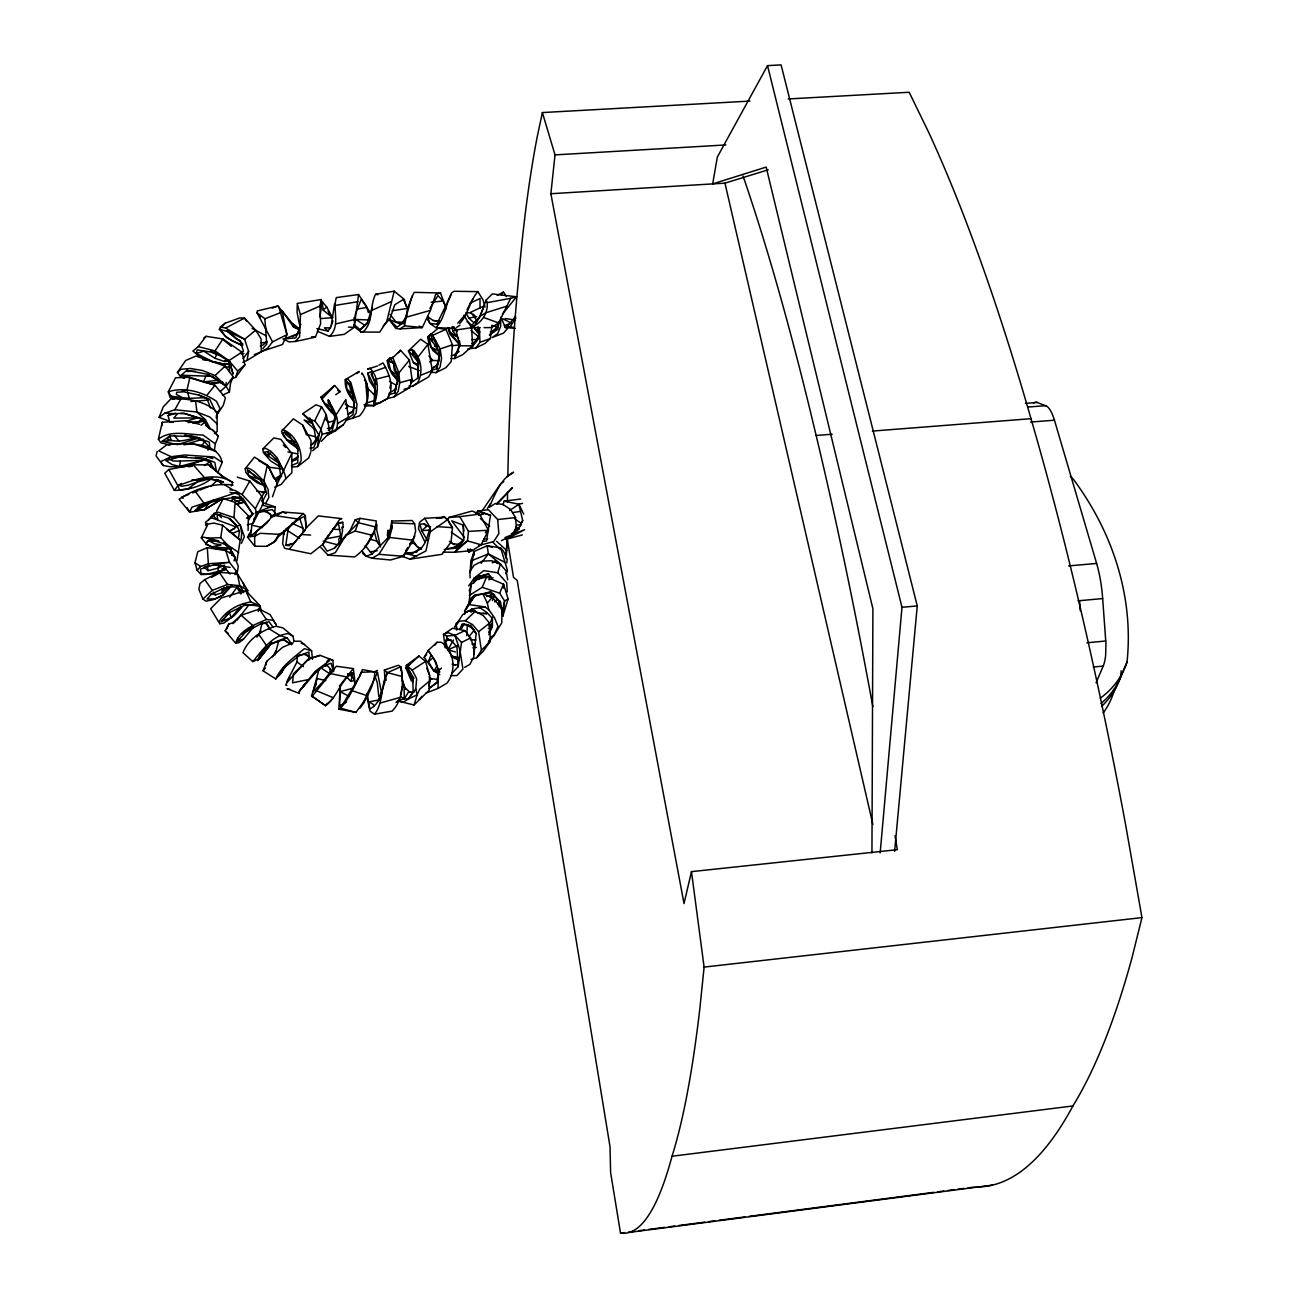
<?xml version="1.0" encoding="UTF-8"?>
<svg xmlns="http://www.w3.org/2000/svg" width="1298" height="1298" viewBox="0 0 1298 1298"><rect width="100%" height="100%" fill="white"/><g stroke="black" fill="none" stroke-linecap="round" stroke-linejoin="round"><path stroke-width="1.5" d="M214.494 433.597L217.155 431.358L217.091 412.229C204.922 400.579 186.993 398.162 170.801 398.973L163.256 406.858L159.102 417.404L169.584 421.201M377.41 670.352L374.749 671.747C374.554 687.323 364.852 700.417 355.895 712.407L338.973 709.211L340.011 688.102M488.762 634.722L492.413 626.35L492.445 618.513L486.896 612.461L479.286 607.35L485.014 606.896L488.762 609.736L494.441 617.572L498.01 626.366L493.889 635.582L488.373 642.121L490.904 637.334M222.38 395.127L229.422 392.012L226.144 386.171L226.16 382.456M310.968 451.38L311.001 440.509L302.661 425.127L293.445 418.816L281.536 431.261L283.775 436.258L289.211 442.44L296.853 447.94M451.104 358.475L454.625 358.54L459.589 344.392L449.562 331.882L449.579 328.037M871.948 852.9L872.905 608.778L766.161 167.101L712.667 183.894L717.356 157.009L767.524 65.614L781.088 64.9L917.248 605.923L894.63 851.358M391.542 528.367L391.558 525.268L387.761 537.972L372.12 554.084L365.971 556.225L362.548 553.24M366.815 696.588L370.06 711.158L374.554 714.192L392.207 711.109C403.224 699.476 403.548 682.959 401.228 668.097L400.887 670.239M480 308.032L480.049 298.475L470.347 303.067L467.004 309.93M229.551 371.455L228.87 360.617L215.062 350.882L198.237 346.615L192.899 351.06L199.454 356.447L209.546 360.633M500.752 317.199L500.639 326.415L497.653 333.716L492.169 337.561L503.543 333.099L507.534 328.572M248.08 530.476L248.356 515.744L235.1 502.326L223.288 498.61L216.604 511.152M328.216 399.881L328.167 402.769L331.899 407.361L324.532 403.191L321.953 399.038L334.641 385.538L340.19 391.607L335.744 394.738M499.162 606.945L499.276 601.234L490.498 591.742L473.413 596.334M297.242 305.371L297.096 312.347L299.303 323.9M358.67 372.477L358.962 371.569L345.268 379.665C344.473 388.167 349.081 396.523 354.857 402.445M429.427 681.093L429.184 690.163L414.013 705.009L397.512 700.855L404.295 698.762L408.464 698.924L417.21 694.803L419.53 689.416L429.427 681.093L429.638 675.366L426.701 668.227M438.01 688.427L438.529 670.823L435.95 662.191L428.162 650.428L437.053 642.299L441.125 642.234C454.673 650.639 456.571 670.969 446.966 683.137L438.01 688.427L425.89 693.148M346.582 701.845L339.573 706.177L340.287 685.928M305.825 527.394L305.419 515.728L303.31 513.586L282.623 511.996L272.986 515.306L266.561 523.321L250.628 536.496L247.529 537.177L254.749 546.198L266.658 546.344L274.138 542.207L278.843 534.338C288.61 529.973 294.743 520.174 304.624 516.393L306.555 527.15M410.768 383.024L417.664 378.189L418.281 361.915L416.918 355.782L418.702 362.028M469.065 601.899L471.336 584.295L477.615 579.168L486.604 577.01L503.559 584.197L508.118 598.913L502.797 616.29L500.525 602.191L490.498 591.742M466.793 635.744L467.329 624.744L474.451 630.001L468.854 636.718M317.329 331.233L329.562 336.393C340.855 325.895 332.272 310.222 336.36 297.583L358.54 294.532L366.117 305.744L368.421 312.591M505.571 556.469L507.356 540.52L505.214 537.567M278.843 534.338L260.2 533.3L254.651 536.269L250.628 536.496L251.812 525.219L262.472 527.572M320.914 547.578L328.07 555.138L354.646 556.939C366.214 548.957 375.008 534.971 376.323 520.969L360.033 518.34L355.133 531.044L346.014 535.149L334.332 548.243L327.145 551.147L322.731 544.836M417.664 378.189L418.573 364.04M506.139 558.675L507.356 540.52M241.428 543.327L244.381 536.642L240.292 525.187L234.013 517.642L235.1 502.326M232.456 552.023L232.196 555.69L230.914 549.93L223.564 543.099M431.163 370.384L436.728 368.746L439 360.049L438.886 349.876M439.568 356.041L432.753 350.363L428.794 342.98L427.642 336.977L438.172 328.232L445.977 329.335L452.418 344.797L451.152 361.704L445.814 367.756L435.998 372.623L430.79 372.315M286.939 685.393L285.787 685.214L287.539 680.249L296.966 661.98L297.42 656.123M358.54 294.532L354.143 327.339L344.311 334.332L329.562 336.393M414.013 705.009L417.21 694.803L415.766 688.995L416.642 678.659L412.229 670.125L406.485 665.257L418.962 656.042L425.549 661.38L429.638 675.366M161.958 425.728L162.266 422.288L185.208 420.73L199.697 424.316M364.413 406.014L373.938 405.609L375.317 379.843M374.554 714.192C383.948 702.202 380.249 685.571 387.421 672.672L400.822 666.766L402.25 676.534L387.421 672.672L384.386 669.995L398.405 665.29L400.822 666.766M880.174 852.9L901.98 607.302L767.524 65.614M241.087 539.854L241.704 533.137L240.292 525.187M283.84 530.785L282.656 543.862L284.668 548.324L310.855 553.775L323.024 544.154L339.914 519.054L341.893 518.648L318.334 515.923L307.35 526.745L289.714 548.843M507.291 591.904L506.723 582.834L497.767 572.759L483.797 570.633L474.289 578.032L473.835 583.013L477.761 576.929L488.583 573.83L491.666 578.778M321.612 302.369L321.223 299.546L297.128 303.456L300.438 314.603L299.578 336.799L295.522 341.455L289.178 341.893L282.964 338.956M451.72 673.662L458.178 666.637L461.536 642.445L470.574 637.935L473.916 647.378L473.786 656.869L469.908 664.365L464.652 667.35M506.82 562.878L507.194 559.211L503.478 551.131L500.622 547.853L487.156 545.744L474.062 551.52L470.849 560.882L470.168 572.548L474.062 551.52L474.289 555.073M895.052 835.652A1231.51 199.486 83.3 0 1 897.307 849.687L691.477 871.639L704.1 967.091L699.898 1008.14A1018.638 142.374 86.1 0 1 672.023 1156.242A1011.142 139.795 86.1 0 1 620.509 1233.1L624.516 1232.581M274.527 513.797L275.257 506.869L262.553 502.683M473.965 654.533L476.139 633.554L470.833 625.474L461.991 624.354L459.833 629.303L461.358 628.784L464.213 623.867M447.972 520.693L448.719 517.529L459.8 516.669L468.481 531.401L467.475 540.925L454.819 552.25L443.218 552.137M312.623 450.731L317.604 446.642L318.854 435.09L326.285 414.63L321.596 406.842L316.014 404.781L302.791 413.64L310.173 419.806L318.854 435.09L313.678 447.761L309.962 448.07M691.477 871.639L684.014 903.57L550.871 193.727L555.025 154.884L542.386 112.569L749.968 101.082M397.366 384.305L398.145 377.426M364.105 404.57L373.938 405.609L375.69 390.422M502.797 616.29L504.581 600.99L499.681 593.186L482.223 587.313L469.324 595.457M247.318 593.997L247.74 590.493L237.274 573.586L219.313 572.337L204.792 579.606L199.957 583.532L198.902 589.324L202.877 599.076L205.944 601.152L212.969 599.806L222.688 595.279L232.05 585.528M236.917 560.963L240.227 540.114L222.591 525.219L213.959 523.094L208.004 524.035L201.304 537.778L206.317 544.187L214.997 548.405L224.895 549.508L230.606 548.502M229.422 392.012L230.46 383.591L233.121 376.68L225.122 366.101L195.917 356.074L185.646 360.487L177.42 372.412L180.519 376.68L184.219 378.253M284.084 534.549L284.554 530.736M467.832 348.838L475.749 348.01L485.176 343.353L490.368 338.518L491.926 325.717M439.779 674.571L433.938 671.066L424.203 657.307L428.162 650.428L434.376 659.757L438.529 670.823L436.972 682.213L429.281 688.264M502.472 314.084L516.555 296.788L492.364 293.9L486.15 300.065L487.204 302.677C488.162 313.921 480.925 323.413 470.931 327.696L480.292 327.648M346.355 420.163L359.595 415.863C370.482 403.467 370.563 386.544 361.98 373.013L361.525 374.051M214.348 450.877L215.322 443.884L218.388 436.371L213.91 431.179L205.473 425.306M238.637 536.999L239.432 531.304L237.226 526.177L229.665 518.291M477.567 514.381L478.021 511.055L488.356 509.692L497.669 519.541L498.87 533.543L493.694 541.607L478.54 545.549M233.121 376.68L226.144 386.171L207.891 374.359L186.977 370.319L186.815 371.471L195.284 371.212M289.876 689.368L287.069 688.621L299.205 693.375L299.611 690.487L315.382 671.147L329.514 660.714M461.358 628.784L461.991 624.354L466.388 624.403L471.645 627.615L476.139 633.554M319.925 316.988L322.131 301.509L326.723 306.993L332.613 317.734L320.898 318.545M354.208 326.658L360.974 332.028L363.537 331.461C373.792 321.839 369.443 305.695 375.609 294.257L394.235 291.174L404.392 299.514L406.225 306.604M233.997 560.85L235.181 557.637L227.669 545.16L220.774 537.632L222.591 525.219M389.043 319.259L395.939 328.508L400.076 328.881L404.57 325.814L407.604 308.372L412.375 295.749M402.185 686.772L400.563 694.998M316.842 328.605L328.053 331.12L331.087 326.415L334.576 303.716M475.457 513.521L478.021 511.055L490.498 515.338L486.539 541.023L482.84 541.266M389.984 388.313L390.487 385.1M216.198 417.875L217.091 412.229M237.031 574.105L238.297 566.171L233.462 555.025L225.787 550.579L207.291 547.675L197.783 551.747L194.96 562.715L197.134 570.244L201.109 574.641L213.115 573.797L226.274 569.287M216.393 470.979L214.787 462.38L205.262 458.713L179.238 457.091L165.966 460.628L172.099 464.587L179.53 466.469L180.422 461.033L203.072 460.271L206.155 458.583M242.791 362.304L247.091 360.422L248.599 351.336L244.608 339.281L225.641 328.07L220.449 326.934L219.346 329.416L226.761 337.756L241.866 345.544M259.032 635.614L262.131 622.991M274.673 487.172L281.277 484.381L285.787 478.735C284.943 469.049 273.245 455.257 268.053 452.256L268.28 456.02L279.459 463.532M347.15 677.41L350.882 681.434L353.04 672.802L349.762 673.646M436.728 368.746L439.487 353.883L438.886 350.2M393.894 396.977L409.665 387.648L412.018 379.341L409.389 360.033L400.498 350.298L392.872 357.615L398.843 372.997L399.8 382.699L398.145 391.331L393.894 396.977L387.68 398.47M338.973 709.211L340.709 708.189C350.2 696.442 356.431 683.072 362.45 669.59L377.491 672.413L381.661 693.505M295.522 341.455L315.398 337.156L320.606 323.819L319.957 306.085L321.223 299.546M425.16 542.418L418.491 528.789L419.546 522.331L424.722 518.275L430.125 527.637L430.19 531.856L425.922 550.969L409.957 559.162L401.39 556.079M499.243 321.661L497.718 329.27L489.589 335.014M411.434 681.093L405.933 668.016L406.485 665.257L410.071 664.446M265.895 665.225L266.707 661.331L282.558 647.313L293.316 642.688M274.316 516.572L275.111 512.824L272.223 509.579L255.446 512.613L269.903 507.177L275.257 506.869M542.386 112.569L537.177 137.004A1323.506 221.179 82.9 0 0 518.291 281.828A1316.772 216.458 82.9 0 0 507.826 476.544M502.277 611.78L504.581 600.99L508.118 598.913M389.205 394.495L394.722 393.034L397.967 378.01L397.431 372.396M394.235 291.174L386.723 321.466L379.746 332.11L360.974 332.028M275.03 654.841L278.778 640.774M265.619 503.608L268.832 497.507L268.069 489.443L263.802 480.99L267.372 465.106L254.44 457.107L245.29 468.659L245.744 472.245L249.962 477.518L257.215 482.807L266.074 486.458M173.9 399.086L170.2 397.659L168.302 391.785C184.235 386.496 203.072 392.012 216.506 401.325L220.011 408.529L216.506 415.392L223.256 405.398L225.446 397.853L214.965 385.246L189.897 377.345L186.961 390.146L182.012 391.136M378.87 365.209L383.04 362.921C389.189 373.305 394.77 387.015 387.761 398.372L373.938 405.609C378.205 393.57 379.957 377.913 369.816 368.243L367.545 369.184L377.475 365.971M169.746 445.019L160.822 442.748L158.372 439.211L162.266 422.288M364.608 547.724L374.359 532.083L375.544 526.939M254.392 517.772L253.045 523.483L247.399 524.733M348.335 418.102L352.942 414.581L354.289 406.826L351.547 387.372L346.436 381.077L346.793 389.157L353.364 394.495L350.346 389.157L349.535 383.234M308.989 660.065L308.956 651.969L297.193 656.366M157.188 451.347L156.036 455.939L163.256 465.544L170.265 466.761L184.738 466.599L203.072 460.271L179.53 466.469M788.259 98.956L909.184 92.255L929.044 133.11A1213.711 259.129 82.7 0 1 1031.001 418.686A1217.086 260.022 82.6 0 1 1125.723 825.35L1141.964 917.605L1131.905 958.135A993.424 255.414 86.8 0 1 1072.894 1105.961A986.415 250.92 86.7 0 1 975.999 1186.859M230.93 363.683L224.992 364.381L212.239 361.379L196.241 353.413L197.134 349.892L210.406 352.001L219.524 355.425M235.052 574.592L236.025 570.796L229.438 562.31L225.787 550.579M319.097 668.892L313.045 691.964L322.813 681.904L331.25 670.823M498.513 321.936L497.296 326.593L489.411 334.835M361.964 550.725L365.971 556.225L371.958 558.237L390.503 559.99L403.467 556.29L413.218 540.228L415.668 531.028L414.63 523.808L412.147 520.482L391.736 521.066L390.39 530.898L391.493 527.702M336.425 414.419L345.82 399.508L348.399 417.226L343.353 424.689L327.242 435.09L335.63 430.709C341.26 419.546 333.213 409.503 328.329 399.979L330.276 402.786M428.746 685.847L430.741 678.578L437.507 679.454M371.958 558.237L378.935 554.327L389.481 537.437L391.899 528.708L391.736 521.066L392.499 522.932L414.63 523.808M371.747 372.753L371.228 374.57L375.511 383.283M389.238 393.132L387.761 398.372L379.568 403.207L375.771 403.759M300.844 324.257L295.863 337.869L284.262 338.94L299.919 332.953M334.852 415.49L335.501 418.913L331.753 431.634L326.966 433.272M403.84 323.737L399.816 323.754L388.751 319.373L397.058 327.128C409.503 319.811 407.458 303.424 414.289 292.342L440.493 292.975L445.474 306.133M297.81 455.825L296.739 459.46L291.839 461.471M384.889 681.985C381.45 691.558 380.054 704.279 369.735 708.903L367.172 693.31M497.767 572.759L500.33 564.143L491.569 560.704L482.045 561.207L474.143 565.23L469.811 571.396L470.136 577.724M394.722 393.034L396.312 387.794M471.336 584.295L469.324 590.801L470.703 593.754M207.112 523.175L206.268 525.901L205.425 522.283L215.371 514.235M229.989 552.818L231.563 547.853M347.832 675.836L353.04 672.802C340.222 679.957 337.626 697.221 325.587 705.69L311.504 695.842L317.166 678.903M400.076 328.881L422.304 327.567L430.449 310.368L435.593 294.597L440.493 292.975M232.277 378.643L235.636 377.345L237.696 371.033L244.916 364.819L241.947 352.147L222.948 338.956L206.058 336.312L203.672 338.161M502.959 504.825L504.176 501.125L520.676 499.032M258.205 611.52L260.087 605.809L245.825 590.704L221.341 597.907L210.665 608.697L219.751 623.721L223.791 623.154L234.37 615.479L241.736 607.432M235.733 643.321C239.319 629.757 254.96 624.744 266.382 619.503L273.115 620.233L276.409 625.019L270.049 614.571L259.324 609.07L241.103 615.252L232.553 622.862L228.789 624.078L225.171 630.796L235.733 643.321L239.367 642.461L243.521 639.151L253.629 626.934M331.087 326.415L332.953 320.849M384.127 682.586L387.421 672.672M272.483 496.81L277.301 482.953L267.372 465.106M372.283 307.464L367.383 322.537L360.26 329.773L354.127 324.743M474.484 326.009L480.049 316.225L486.15 300.065M381.58 691.753L378.448 700.66L381.271 695.339M310.676 452.564L308.778 457.918L297.713 466.55L292.099 467.02M328.313 430.417L331.331 427.788L335.144 417.258M247.529 537.177L251.585 530.119M417.988 366.101L413.413 362.564L408.464 350.866L412.245 349.633L413.316 355.863L418.865 363.132M430.514 526.566C427.042 535.928 426.101 547.724 415.279 551.828M317.604 446.642L322.228 434.23L321.044 429.249L314.781 420.779L310.173 419.806M266.707 661.331L263.088 670.871L275.809 678.951C281.439 665.955 293.835 657.599 304.332 648.708L311.617 650.817L312.461 659.335M270.325 643.159L268.929 646.858L257.718 660.633C261.45 647.231 274.77 641.098 287.15 637.918L291.953 644.262M229.73 361.136L224.538 361.477L215.03 358.313L217.107 352.926M186.977 370.319L181.168 375.203L203.559 381.969L205.603 376.728L209.108 374.814M360.017 708.124L363.408 703.386L366.166 696.409M231.369 485.939L232.715 482.515L222.185 475.879L208.702 464.846L193.224 464.83L168.854 469.503L164.732 473.267L174.37 490.384C187.675 490.368 202.147 486.344 212.548 477.81M439.876 671.926L433.938 671.066L428.389 661.688L431.212 654.581M492.429 600.503L494.619 595.052M427.107 318.675L429.833 323.397L436.842 324.159L451.104 294.792M304.852 683.738L301.817 688.589C310.222 679.081 318.399 666.75 331.087 663.229L333.034 669.784M479.303 317.896L483.424 307.804M377.491 672.413L366.847 694.657M224.359 587.556L222.234 592.748L215.663 594.825L210.941 593.884M418.281 361.915L412.245 349.633C421.461 357.567 423.456 372.185 417.648 382.683L412.31 386.398L408.87 386.123M359.595 676.745L361.59 671.91M226.793 628.849L228.789 624.078M284.522 666.134L282.25 671.553L275.809 678.951M489.103 507.177C495.284 494.489 500.038 479.481 513.197 472.277M471.125 610.952L471.985 608.957L485.014 606.896L468.789 604.544L464.668 611.228L464.7 614.408M482.223 587.313L486.604 577.01M284.067 666.555L281.163 673.354L278.015 676.469L285.917 666.247L300.682 654.403M1096.047 682.845L1103.203 666.085A33.115 10.368 84.1 0 0 1105.653 655.312L1105.928 643.5L1102.667 598.573A59.059 18.383 84.4 0 0 1096.615 563.413L1054.447 420.195A36.23 11.017 85.4 0 0 1046.529 406.112L1036.664 402.218A42.704 12.866 85.4 0 0 1033.533 402.997M217.772 472.699L222.185 462.429C217.61 440.282 183.31 443.478 166.907 444.727L158.729 450.893L171.206 456.701L184.77 454.998L214.073 456.993L222.185 462.429M467.897 548.957L468.773 552.364L470.168 549.086M499.681 593.186L503.559 584.197L503.592 588.14M490.449 622.326L492.721 617.085M1103.122 713.089A102.023 84.175 21.3 0 0 1113.311 693.375L1120.596 676.761A327.356 273.651 14.8 0 0 1121.164 670.823M1070.347 476.252A101.228 81.385 18.9 0 1 1073.024 478.784A329.935 274.787 14.8 0 1 1127.021 662.094L1123.062 671.147A103.24 84.711 21.1 0 1 1101.029 703.516M454.511 626.999L462.688 614.717L467.669 611.228L475.182 611.39L483.148 615.528L489.557 623.121L490.368 641.147L483.408 651.012L476.82 657.648L471.028 659.481M471.028 612.169L472.488 608.876L477.291 612.834L486.847 613.581M505.912 573.765L507.453 570.325L500.622 547.853M485.046 307.123L482.921 299.741L477.842 291.628C469.568 300.876 468.318 314.814 459.719 323.429M489.038 507.096L490.595 503.656L487.383 508.443M355.052 682.359L353.332 668.584L339.378 686.09M257.264 530.606L254.651 536.269L254.749 546.198M439 360.049L436.485 365.419L432.202 368.275L437.069 365.858M464.538 537.632L451.753 520.822L463.159 525.138L463.613 539.579L454.819 552.25L472.358 550.547L481.12 544.787L488.47 530.233L479.546 514.138L472.05 511.055L448.719 517.529M278.697 465.917L270.649 460.952L263.316 452.58L262.845 448.93L273.829 437.913L280.887 439.373L291.79 453.473L276.669 484.949M484.024 327.615L491.52 327.583L498.61 322.926L510.682 298.297L516.555 296.788M478.021 326.69L479.254 337.545L471.661 347.604L478.832 335.501L479.368 328.751L480 342.299L475.749 348.01M314.084 688.735L316.371 683.997M314.781 420.779L321.596 406.842M293.965 641.277L293.024 636.198L282.85 627.826L276.036 626.236C262.082 630.065 248.47 638.794 242.937 652.683L252.802 661.591L259.665 658.475L264.711 648.173M396.474 386.106L394.689 389.676L390.373 392.434M261.693 496.177L263.364 503.51L253.045 523.483L256.469 513.002L255.414 508.686L261.693 496.177L249.816 481.055L237.291 477.129M504.176 501.125L518.908 504.257L522.688 520.563L517.659 530.606L511.477 533.77M404.424 320.72L407.004 315.706M522.688 520.563L518.356 528.935L514.868 530.606M429.898 308.389L437.929 295.603L443.056 300.99L445.928 307.642M262.585 501.223L266.69 493.418L264.484 485.776L259.714 479.043L247.561 470.038L248.794 475.717L261.612 484.268L264.938 483.375M471.709 549.833L468.773 552.364L470.33 549.427M515.89 317.994L510.065 326.918L505.23 327.55L501.369 317.994M363.408 703.386L367.577 695.809L353.17 691.071M505.668 573.554L507.453 570.325M159.102 417.404L164.749 413.218L174.841 409.746L181.006 398.729M248.697 520.076L252.38 513.521L242.71 498.043M272.596 656.837L275.857 651.077M255.414 508.686L242.126 494.522L249.816 481.055M323.024 544.154L327.534 536.252L338.421 523.013L342.737 522.299L343.337 527.686M297.713 466.55L301.071 460.709C301.834 448.216 294.565 433.597 282.299 429.476M458.308 657.567L451.818 656.09L447.875 649.73L453.505 639.979M470.574 637.935L464.944 630.601L452.645 628.216L443.494 634.446L446.593 636.052L447.031 638.324L445.555 640.871L447.875 649.73L455.387 651.985M413.316 355.863L408.464 350.866L420.698 339.216L427.918 344.359L432.299 370.611L428.6 376.891L412.31 386.398M256.988 637.156L260.784 630.828M232.959 485.063C214.024 482.58 194.668 488.778 179.092 499.276L189.735 512.223L204.76 509.595L208.004 504.241L213.992 499.844M298.816 331.525L296.918 334.641L292.31 336.588M437.037 665.971L433.938 671.066L439 668.908M405.528 551.017L407.588 547.707M409.649 544.397L414.825 536.106M470.347 303.067L472.943 298.913M342.737 522.299L336.993 523.532L338.778 525.09L340.741 535.993L338.632 539.351L339.654 543.911M401.017 696.929L404.295 698.762L408.675 691.785L414.078 692.094M476.82 657.648L481.412 650.314L490.368 641.147M229 548.129L211.85 546.847L205.765 544.203L207.891 540.812L218.697 541.266M261.515 497.15L265.311 491.163L263.9 484.722L259.714 479.043M483.018 509.562L500.866 483.424L503.884 481.769M311.958 696.637L336.328 666.247L353.332 668.584M397.512 700.855L403.256 702.121L408.464 698.924L413.17 691.558L412.667 676.469L406.485 665.257L408.14 671.439L413.007 680.363M231.547 500.866L233.689 497.556L234.435 500.038M488.583 632.24L492.413 626.35M439.551 355.522L431.293 347.166L428.794 337.204L430.79 334.138L432.672 335.29L440.152 348.935L441.515 358.426L440.152 366.945L435.998 372.623M342.542 704.814L358.621 677.913M352.537 418.378L356.252 412.715L356.982 404.246L350.784 382.407L347.475 378.805L345.268 379.665M271.882 642.526L259.665 658.475M318.854 435.09L312.964 443.948L310.693 445.23M243.521 639.151L237.664 641.098L248.664 628.557M215.062 350.882L222.948 338.956M360.033 518.34L355.23 519.752L349.081 532.456L334.332 548.243M289.779 676.875L286.68 682.894L307.626 659.579L320.135 655.376L332.791 660.179L333.829 671.228M327.323 703.11L325.587 705.69L311.504 695.842M468.789 604.544L475.328 594.873L490.871 592.894M326.772 661.996L328.913 658.962L332.791 660.179M201.482 446.204L204.841 441.45M468.675 585.885L474.289 578.032L477.761 576.929M252.802 661.591C262.602 650.201 271.655 635.566 287.994 633.586L293.024 636.198M229.778 597.161L236.885 587.475L240.811 593.786M408.464 698.924L415.766 688.995M205.765 544.203L208.507 540.487L214.43 543.748L221.131 544.852L211.85 546.847M235.636 377.345L244.916 364.819M243.164 358.54L248.599 351.336M174.37 490.384L177.891 485.712C195.089 479.497 215.76 471.19 232.715 482.515M434.895 645.171L437.053 642.299M198.237 346.615L206.058 336.312M272.548 341.845L267.566 348.318L261.628 351.417L282.493 344.505L286.972 334.673L278.81 306.993L277.886 306.02L257.28 310.936L257.101 312.818L272.548 341.845L286.972 334.673L281.991 310.53L293.543 327.096L298.459 329.368M497.832 604.235L500.201 601.152M304.04 685.409L298.864 692.142L299.205 693.375M481.152 563.267L488.373 553.922L487.156 545.744L492.137 547.302M247.74 590.493L239.822 585.69L227.507 584.473L212.272 590.363L202.877 599.076M236.788 620.476L248.551 605.339M418.281 356.707L427.918 344.359M220.352 565.133L217.934 568.216L208.037 570.666L203.948 567.145L209.4 565.311M481.412 650.314L478.605 631.769L472.472 624.516L465.365 620.769L459.362 621.109L456.247 625.084L456.831 629.806M270.714 452.921L268.28 456.02L264.013 452.142L268.589 451.623M486.117 533.202L488.47 530.233L468.481 531.401M241.379 353.754L243.424 351.19L240.357 340.92M177.112 414.046L173.835 418.102L197.442 417.924L186.263 421.217M206.966 395.144L214.965 385.246M515.582 316.436L507.794 326.041L504.533 325.603L511.315 323.153L503.024 318.854M398.843 372.997L409.389 360.033M419.319 699.46L421.85 696.377M263.088 670.871L265.457 667.983M451.282 355.798L454.576 354.857L458.048 350.638M221.585 621.58L229.292 612.299L231.158 617.572L221.585 621.58L229.048 612.786L245.825 604.738L260.087 605.809L261.044 609.995M207.891 450.065L209.87 447.761L209.303 442.099L194.002 436.599L184.77 435.365M305.192 530.33L293.591 543.327L285.771 545.371L288.399 527.345M231.158 617.572L240.925 606.182M488.762 609.736L487.35 603.051L492.315 597.258L501.953 608.438L501.774 622.845L493.889 635.582L490.384 636.945M398.389 352.715L400.498 350.298M262.748 348.659L266.755 344.1L264.857 318.773L257.101 312.818L260.492 317.004M231.352 585.512L222.688 595.279L215.403 598.832L207.063 599.043L211.396 594.159L223.305 588.319L231.19 586.29M444.257 549.476L456.831 547.967L463.873 540.033M501.109 294.695L503.478 292.018L506.35 296.561M424.203 657.307L426.604 654.63M222.007 498.984L204.76 509.595L194.862 510.844L200.492 505.506M457.756 323.17L465.495 314.57M443.624 311.439L445.977 308.843M360.26 329.773L367.545 323.121M439.844 321.369L433.029 320.492L427.61 316.582L429.833 323.397L435.901 327.615C445.1 318.318 445.587 304.089 451.623 292.91L454.024 291.271L477.842 291.628M383.121 326.058L389.887 318.773L394.754 304.754L403.272 299.53L407.702 308.34L392.11 310.774M497.523 503.721L512.402 487.691L496.42 503.851M436.842 324.159L439.405 321.417M219.346 329.416L225.187 323.218L239.724 317.961L244.559 318.091L255.722 330.211L261.093 338.859L261.223 351.79L247.091 360.422M197.134 570.244L200.671 566.496L208.361 563.738L229.438 562.31L213.635 564.906L200.59 569.059L200.898 573.294L206.22 574.462L226.193 569.319M468.773 552.364L471.174 549.849M321.271 441.336L330 432.283L326.285 414.63M194.002 436.599L170.054 435.852L167.069 438.935C176.642 443.462 187.788 439.697 197.442 437.134M370.384 536.106L374.359 532.083M328.783 702.494L333.44 697.772L315.885 690.487M375.933 527.069L358.459 522.721L346.014 535.149L335.29 552.688L328.07 555.138M260.363 654.598L271.298 643.776L283.824 639.59L291.596 644.798M285.787 478.735L291.888 472.699L291.79 453.473M249.021 629.206L252.802 625.474L241.103 615.252M168.854 469.503L177.891 485.712L181.493 483.408M228.27 586.826L222.234 592.748L221.812 589.016M188.048 422.531L199.129 421.477L201.953 418.735M398.34 381.417L392.321 374.441L388.427 366.847L387.226 360.73L390.065 357.956L392.872 357.615M266.885 341.309L263.04 345.025L260.249 345.852M284.797 530.525L303.31 513.586M465.365 620.769L475.182 611.39M208.8 519.8L212.434 515.046L215.452 513.343M405.933 668.016L418.962 656.042M177.42 372.412L181.055 369.281L190.368 368.47L202.812 370.595L215.079 375.528L225.122 366.101M356.836 373.564L358.962 371.569M375.949 525.236L376.858 524.376L376.663 529.422L380.087 545.225L376.907 541.152L374.359 531.661M220.579 391.331L226.144 386.171L215.079 375.528M268.621 520.579L250.628 536.496M494.619 601.964L497.54 599.303M438.529 670.823L441.498 668.113M210.844 486.198L217.934 479.757M458.632 338.729L453.132 331.59L455.744 329.238M427.642 336.977L430.79 334.138L432.461 341.601L438.724 351.044L431.293 347.166M463.889 315.333L471.628 327.696L472.537 345.82L462.769 354.597L454.625 358.54L459.816 345.771L459.411 340.79M217.61 519.622L217.042 514.268L219.557 515.452L220.806 514.349M373.938 405.609L376.874 403.013M488.226 628.703L492.283 625.101M451.818 656.09L451.12 656.707L459.005 660.147M232.894 623.624L235.344 621.499M332.613 317.734L323.153 310.076L326.723 306.993M281.617 476.025L275.857 480.958L280.611 475.246L278.713 462.429L276.928 459.508M335.89 415.749L331.461 412.504L325.587 405.544L320.882 397.188L334.641 385.538M428.389 661.688L432.98 657.826M312.153 444.013L316.566 440.363M283.013 668.665L285.917 666.247M430.19 531.856L447.761 519.589L452.483 527.686L451.006 542.093L442.05 554.295L409.957 559.162M289.551 527.459L278.437 536.593L275.647 540.844L266.658 546.344M345.657 408.529L348.464 406.225L355.912 408.156M255.722 330.211L244.608 339.281L229.065 331.964L220.92 329.724L224.749 335.582L232.31 341.001L242.694 345.3M463.532 539.936L452.905 548.535L457.156 546.215M226.485 614.003L228.87 612.088M201.06 425.257L205.311 421.882M478.605 631.769L489.557 623.121M220.449 326.934L225.187 323.218M335.63 430.709L343.353 424.689M238.54 525.43L229.162 531.726M158.372 439.211C170.882 429.46 188.502 434.781 203.072 435.041L215.322 443.884M177.891 485.712L179.611 489.93L188.032 488.811L197.02 482.158L207.404 479.4M395.971 702.494L399.184 700.109M454.576 354.857L459.184 351.482M429.2 688.411L437.978 682.018M459.362 621.109L456.052 623.511L456.636 629.806M237.274 573.586L239.822 585.69L237.858 587.102L226.712 586.566M448.491 638.811L445.555 640.871L451.071 639.671M194.862 510.844L208.004 504.241M488.762 626.009L491.877 623.851M199.892 437.686L177.469 444.63L162.169 441.288L170.054 435.852M503.478 292.018L497.231 295.425M259.86 653.624L264.711 650.282M204.419 465.479L210.487 461.374L211.103 467.02M509.595 510.552L518.908 504.257L522.623 503.316M456.685 327.356L459.979 325.133M485.338 532.326L488.47 530.233M471.92 343.743L476.252 340.855M456.831 547.967L467.475 540.925L481.12 544.787M412.229 670.125L425.549 661.38M506.966 476.691L513.57 472.375M492.769 562.797L495.495 561.012L497.702 563.608M339.573 706.177L346.031 701.958M217.447 354.111L229.665 361.834L233.121 374.067L228.87 360.617L241.947 352.147M274.641 479.011L280.936 474.954M489.93 506.983L495.236 503.559L502.894 504.37L510.471 509.4L515.549 517.577L516.328 527.004L512.077 535.474L501.385 540.649M247.723 517.496L253.905 513.586M421.639 547.691L412.083 553.646L404.862 553.321L416.674 556.258M466.55 612.332L471.985 608.957M387.226 360.73L393.278 356.999M204.76 509.595L221.228 499.47M291.758 460.547L298.151 456.636M277.95 514.852L282.623 511.996L286.144 513.44M227.75 359.546L224.538 361.477L228.14 360.13M320.509 667.935L326.496 664.365M173.283 422.385L169.6 421.688L168.107 415.636L171.482 413.624L184.267 413.445L205.409 419.692L210.098 428.567M337.594 423.489L348.399 417.226M226.55 614.23L229.048 612.786M199.129 421.477L202.456 419.579M211.736 577.286L219.313 573.083M473.462 342.932L476.561 341.293M225.641 328.07L244.559 318.091L246.474 321.223M489.849 579.379L493.078 577.756M353.932 320.849L356.82 319.47L369.589 320.038M497.102 329.205L490.401 331.769M446.593 636.052L454.868 635.403L464.944 630.601M224.505 565.117L217.934 568.216L218.551 571.931M484.105 305.971L470.703 312.234L477.404 321.255M171.206 456.701L160.595 461.65L163.256 465.544M492.234 562.521L495.495 561.012M273.148 627.388L269.059 621.742L260.849 623.835L241.266 634.333M488.778 596.236L492.056 594.744M221.844 569.027L225.495 567.372M445.977 329.335L432.672 335.29L439.487 353.883M371.747 310.384L391.039 301.769M246.377 518.097L251.812 515.679M257.264 513.245L260.882 511.639L267.031 511.444L272.791 517.026M351.628 412.65L348.432 414.062L352.537 411.125L354.289 406.826L353.251 392.872M300.438 314.603L319.957 306.085M375.398 389.773L369.508 380.914L367.74 373.175L371.082 371.747L375.787 384.451M429.541 361.866L432.851 360.455L438.838 360.698M232.099 533.543L239.14 530.574M479.043 515.322L484.186 513.148M447.875 649.73L458.113 645.512M254.327 354.614L261.223 351.79M199.843 490.092L208.637 486.539M291.32 465.528L297.777 462.899L297.745 448.443L289 434.862L284.716 431.893L282.347 433.467L287.15 439.925L297.274 446.609M472.326 560.395L488.373 553.922L504.484 562.083M420.698 375.268L432.299 370.611M505.328 537.421L524.587 529.698L506.382 539.27L522.331 534.922M264.857 318.773L281.26 312.396M486.782 596.545L493.629 593.9M188.891 494.343L181.542 497.183L183.115 498.302M192.575 492.932L198.091 490.806M231.06 529.99L234.175 528.821L235.279 526.647L210.763 517.464M272.304 308.113L277.886 306.02L296.496 328.459M480 342.299L490.368 338.518M373.126 371.78L385.668 367.302M479.157 515.387L484.608 513.456M236.95 492.461L191.942 507.161L189.735 512.223L186.961 507.583M197.02 482.158L188.388 485.144L181.98 486.263L179.367 485.484M440.152 348.935L452.418 344.797M350.882 681.434L354.257 680.33L352.407 676.42L348.107 674.051M399.816 323.754L403.483 322.585M506.561 306.247L485.906 312.769L480.049 316.225L471.953 325.23L467.118 321.726M168.107 415.636L175.49 413.283M236.398 504.143L245.03 501.401M550.871 193.727L724.965 183.148L768.238 169.795M365.825 403.224L375.008 400.384M188.032 488.811L191.017 487.902M404.019 389.319L409.665 387.648M184.754 444.549L203.153 439.113M474.289 578.032L488.583 573.83M196.241 353.413L203.867 351.19L215.03 358.313M262.228 492.737L265.344 491.828M320.135 655.376L309.573 658.394L293.38 673.792L292.569 682.829L307.74 679.714M405.836 317.329L430.449 310.368M380.606 702.916L400.709 697.253M323.348 666.312L327.534 665.777L332.969 671.942M325.733 419.579L328.589 422.337L333.894 420.844M241.363 497.069C226.306 497.815 210.99 500.882 197.539 507.875L204.224 503.592L194.911 490.822M399.8 382.699L412.018 379.341M225.317 367.512L230.979 366.004M353.186 688.167L340.044 691.639L348.821 696.166M376.193 379.13L389.124 375.836M236.869 504.241L244.722 502.245M322.228 434.23L330 432.283M201.304 537.778L203.737 537.177L218.599 540.877M488.762 579.719L492.331 578.876M335.76 323.9L354.76 319.47M436.452 518.389L444.614 517.172L447.761 519.589M231.969 497.588L236.577 501.255L240.162 500.444M245.825 604.738L243.067 604.414L260.087 605.809L250.774 601.996C238.524 603.797 226.728 610.433 219.67 620.72L219.751 623.721M471.288 549.606L467.799 550.336L472.358 550.547M471.563 313.078L465.966 312.542L468.789 318.172L476.658 316.55M438.821 518.356L444.614 517.172L447.55 520.336M298.362 655.522L304.3 654.289L309.735 656.95L306.815 654.792M193.159 423.391L204.857 421.023M293.234 543.862L285.771 545.371L289.568 545.647M325.23 538.995L340.741 535.993L341.861 539.368M356.885 309.216L366.831 307.334L370.952 313.808M487.204 302.677L510.682 298.297M446.739 548.746L456.653 546.88M380.428 699.671L368.989 701.829L373.483 704.571L373.84 706.615M230.33 363.391L224.992 364.381L211.217 361.331M245.29 468.659L248.421 468.075L253.97 471.288L263.802 480.99M192.007 480.211L208.556 478.816L223.37 482.11L216.555 479.449L222.331 484.592M171.92 458.048L175.133 457.448M262.845 448.93L265.814 448.394L271.168 451.509L277.22 457.886L283.597 470.736L278.713 462.429M335.192 305.403L357.923 301.704M327.404 428.421L331.331 427.788M191.844 480.357L210.568 478.573L223.37 482.11M365.241 545.452L370.19 551.828L377.231 550.725M188.486 466.777L192.396 466.193M471.628 327.696L455.987 329.984L452.142 326.512M512.596 512.58L520.255 511.461M472.91 647.832L476.301 647.378M628.54 1232.062L634.56 1231.267M638.584 1230.747L644.603 1229.969M648.627 1229.449L664.69 1227.356M668.713 1226.837L674.733 1226.042M678.74 1225.523L704.863 1222.132M708.87 1221.596L714.906 1220.818M718.914 1220.298L745.02 1216.907M749.043 1216.372L933.83 1192.343M937.837 1191.824L943.873 1191.029M947.881 1190.509L953.9 1189.731M957.924 1189.211L963.943 1188.416M967.967 1187.897L973.987 1187.118M629.627 1232.337L992.37 1185.139M459.8 516.669L479.546 514.138M672.023 1156.242L1072.894 1105.961M451.866 345.82L459.898 344.83M203.559 381.969L219.07 380.103M260.849 623.835L265.766 623.235L269.968 629.287M209.4 383.737L222.883 382.18M430.125 527.637L424.138 523.759L419.984 524.23L421.704 530.687L427.448 540.503M704.1 967.091L1141.964 917.605M497.669 519.541L515.549 517.577M431.082 302.304L443.056 300.99M176.739 457.156L186.685 456.734M404.862 553.321L416.918 552.023M472.018 339.8L477.518 339.232M261.093 342.85L266.885 342.25M221.958 382.066L210.39 383.218L204.776 382.504M1093.257 667.026L1103.203 666.085M1086.897 642.786L1105.766 641.001M901.98 607.302L917.248 605.923M1102.667 598.573L1078.119 600.812L1079.547 601.039L1080.26 610.709M1068.692 565.912L1096.599 563.446M475.149 322.18L473.478 322.326L468.789 318.172M183.797 444.63L193.418 443.819L215.987 451.396M190.903 401.488L208.021 400.125M743.056 176.025A1228.054 198.789 83.4 0 1 816.134 435.479L832.196 434.23M872.37 431.082L1031.001 418.686M1030.596 422.061L1054.447 420.195M162.169 441.288L171.028 440.606L169.973 435.398M1025.404 403.386L1037.475 402.461M1027.984 407.037L1045.734 405.657M429.411 530.087L421.704 530.687L426.474 526.517L424.138 523.759M320.882 397.188L322.715 397.058M555.025 154.884L725.874 144.938M189.897 377.345L175.555 377.75L168.302 391.785L170.995 396.214L179.935 399.313M424.722 518.275L444.614 517.172M213.002 376.355L181.168 375.203M170.995 396.214L189.248 398.405L204.646 397.626M483.781 539.108L487.756 538.913M361.947 672.267L374.749 671.747M212.288 500.557L218.178 500.347M220.774 537.632L207.226 538.151L227.669 545.16L238.735 552.477M477.388 577.026L490.871 576.588L478.735 575.809M294.338 641.293L300.471 641.163L311.617 650.817M434.684 346.16L438.481 346.128M180.422 461.033L173.251 461.05L168.708 458.648M410.087 543.359L413.884 543.343L419.303 548.502M472.537 345.82L459.816 345.771L455.987 329.984L453.894 326.788M450.99 675.56L456.831 675.625L462.948 669.087L459.881 649.892L454.868 635.403L448.183 632.629L443.494 634.446L445.165 647.783M330.487 327.923L324.435 327.826L328.053 331.12M180.747 413.381L184.267 413.445L202.472 419.4L209.595 428.924M482.97 613.516L486.977 613.646M348.383 327.112L354.143 327.339L355.263 314.603L361.185 299.432L366.831 307.334M435.901 327.615L455.046 328.459M332.466 529.178L339.865 529.584M410.46 380.979L413.397 381.158M164.749 413.218L171.482 413.624M453.375 664.625L456.734 664.836M470.363 639.654L475.993 640.011M403.921 322.423L395.906 321.888L390.081 314.376M239.935 353.364L243.927 353.64M301.201 534.452L310.611 535.101M436.582 526.566L452.483 527.686L448.654 521.958M378.935 554.327L403.467 556.29L403.467 554.327M505.23 327.55L515.322 328.41M311.617 336.799L315.398 337.156M404.57 325.814L422.304 327.567L419.222 326.106M174.841 409.746L196.955 412.018L209.741 416.999L217.091 423.878M389.481 537.437L413.218 540.228M433.029 320.492L438.61 321.174M517.188 524.863L520.887 525.317M489.395 596.885L492.315 597.258L482.872 593.965L487.35 603.051M256.744 491.147L263.981 492.104M471.953 644.035L475.36 644.489M267.794 467.02L281.163 468.838M510.065 326.918L513.943 327.469M197.685 457.626L205.262 458.713M229.843 489.735L235.068 490.482L242.126 494.522M505.214 318.562L514.819 319.973M272.986 515.306L296.853 518.859M213.635 564.906L230.168 567.372M234.305 497.361L239.53 498.156L243.31 501.58L240.73 498.529M451.818 543.424L459.119 544.543M241.882 499.341L233.364 496.842M184.624 435.382L193.094 436.761L204.354 441.352L209.87 447.761M479.189 330.114L475.246 329.432L473.267 325.895M232.212 496.761L239.53 498.156M195.479 457.464L202.439 458.794L210.081 462.283L214.835 470.054M230.022 492.331L238.491 494.051L252.38 513.521M287.88 451.899L297.502 453.878M329.903 673.484L345.901 676.793M202.569 359.595L206.074 360.341M215.695 412.001L209.724 399.249L198.886 395.111L183.91 391.834L176.625 392.256L176.431 394.495L180.925 396.863M197.572 507.356L199.292 507.761M316.582 678.416L325.798 680.623M355.133 531.044L372.25 535.263M375.609 294.257L377.669 294.776M491.828 325.311L498.237 326.966M323.153 541.071L338.129 544.949M229.714 331.542L226.566 330.73L236.382 339.054L240.13 340.482M410.785 677.264L414.111 678.156M306.523 434.376L315.787 436.907M248.794 475.717L261.661 480.114M262.18 505.068L269.903 507.177M340.709 708.189L355.895 712.407M206.95 456.928L212.937 458.6M287.15 439.925L295.62 442.326M369.557 539.043L376.907 541.152L380.639 546.977M248.518 534.452L251.195 535.279M217.042 514.268L228.48 518.097L237.226 526.177M287.15 637.918L279.995 635.517L268.54 628.443M236.577 501.255L240.162 502.472M478.021 511.055L490.498 515.338M452.142 664.138L455.322 665.257M483.846 317.588L498.61 322.926M413.413 362.564L418.118 364.267M234.013 517.642L218.08 512.191L214.073 513.294L214.186 516.718L216.409 518.957M186.604 435.544L193.824 438.383M408.724 366.425L419.384 370.628M301.201 643.175L304.511 644.522M210.406 350.898L215.922 353.153M475.912 578.324L478.865 579.541M494.765 326.041L497.994 327.485M292.001 523.289L302.953 528.237L303.375 532.05M337.675 390.455L340.19 391.607M353.673 318.01L365.306 325.571M198.886 395.111L207.047 398.892L210.536 407.978M347.491 673.97L352.407 676.42M263.348 510.503L270.519 514.17L270.957 517.026M252.039 328.394L266.041 335.744M480.017 331.964L475.246 329.432L477.972 333.067M223.37 542.872L227.669 545.16M389.465 381.45L395.906 384.987M395.338 365.095L392.953 362.402L393.505 363.229L388.248 360.974L390.844 371.163L398.243 375.284L394.235 370.238L393.472 362.142L388.248 360.974L390.065 357.956L393.505 363.229L397.967 378.01M421.607 549.216L416.918 546.523L412.845 540.017M259.032 460.839L268.54 466.388L273.797 478.281M345.219 404.278L348.464 406.225L345.755 403.597M515.549 527.069L518.827 529.049M454.689 657.194L459.103 659.919M224.051 484.414L232.115 489.443M283.094 639.46L289.795 643.711M514.884 519.119L520.514 522.737M447.031 638.324L452.613 641.942L456.945 647.134L458.178 666.637M299.627 538.459L288.432 531.158L286.16 528.351M432.218 338.713L436.014 341.212M194.96 562.715L200.671 566.496M321.158 668.016L330.487 674.262M412.667 350.314L414.581 351.612M451.315 532.229L462.915 540.195M449.562 331.882L456.263 336.49M449.449 541.331L454.332 544.738M516.02 526.939L518.989 529.016M296.966 661.98L303.456 666.604M240.227 540.114L226.793 529.341M213.521 377.004L226.144 386.171M298.978 328.362L293.088 323.981L293.543 327.096M302.791 413.64L311.861 423.326L304.105 419.919L314.197 428.973M294.354 441.352L284.895 433.775L287.961 433.045L290.103 434.911M500.525 602.191L499.276 601.234L501.774 610.028M257.02 477.956L247.561 470.038M236.366 492.315L238.491 494.051M470.996 330.487L478.281 336.458M223.597 339.979L231.304 346.371M488.373 553.922L500.914 564.322M480.406 518.6L489.589 526.29M208.702 464.846L224.278 478.086M225.171 630.796L228.091 633.294M229.065 331.964L242.937 344.116M205.409 419.692L196.955 412.018L195.527 400.855M496.615 541.282L506.772 550.595M355.23 519.752L358.459 522.721M401.893 679.487L404.116 686.869L409.941 692.353M283.305 445.068L285.803 447.518M492.688 542.061L499.892 549.103M366.361 386.95L375.949 396.523M243.261 592.699L237.858 587.102L241.006 593.721M454.868 635.403L461.536 642.445M390.844 371.163L398.957 379.86M459.508 344.522L450.228 334.478L447.713 327.55M429.2 676.68L431.682 679.373M473.397 314.23L475.814 316.874M324.532 403.191L333.764 413.283M213.213 592.083L215.663 594.825M212.158 429.378L218.388 436.371M193.224 464.83L203.997 477.015M428.94 356.025L432.851 360.455M370.19 551.828L372.12 554.084M223.126 565.798L230.152 574.024M500.33 564.143L506.171 570.99L507.664 579.865M228.87 360.617L237.696 371.033M309.524 417.956L311.747 420.601L313.954 427.156L315.868 439.535M428.794 337.204L432.461 341.601M174.338 435.447L178.946 441.06M444.435 645.528L448.913 651.174M364.43 380.103L366.588 382.91L368.226 391.233M219.557 515.452L221.374 517.821M326.301 419.14L328.589 422.337M204.792 579.606L212.272 590.363M346.436 381.077L349.097 384.971M259.324 609.07L266.382 619.503M219.313 572.337L227.507 584.473M258.773 634.219L266.058 644.992M346.793 389.157L353.299 399.135M239.822 585.69L243.91 592.229M299.724 518.389L302.953 528.237M455.582 328.605L457.237 331.315M261.466 500.395L263.364 503.51M266.09 622.245L269.043 627.372M375.398 388.589L367.74 373.175M230.914 549.93L235.181 557.637M328.021 311.033L329.514 313.808M275.987 458.162L278.486 462.867M389.092 538.686L387.356 535.279L387.972 530.103L388.459 534.646M518.908 504.257L523.759 514.17M412.358 540.195L413.884 543.343M306.523 434.765L302.661 425.127M245.825 590.704L250.774 601.996M296.139 444.159L297.923 450.714M386.285 680.184L384.792 676.631L384.386 669.995M329.708 403.289L335.501 418.913M401.601 677.832L405.495 689.27M451.98 327.713L453.132 331.59M375.187 677.183L374.944 676.161L377.264 682.537L378.821 696.491M243.261 583.159L244.17 586.745M187.545 391.542L189.248 398.405M724.965 183.148L872.873 824.408M341.861 527.069L342.575 530.541L340.855 539.773L340.741 535.993M354.257 680.33L354.906 684.046M207.404 566.804L208.037 570.666M507.129 538.183L513.537 577.448L517.221 580.417L610.028 1146.799L610.595 1172.418L620.509 1233.1M463.159 525.138L463.97 530.963M412.667 676.469L413.381 681.872M365.744 381.563L367.285 402.185M322.131 301.509L323.153 310.076M265.344 325.652L265.668 328.735M329.887 668.567L330.292 672.364M207.291 547.675L208.361 563.738M459.362 340.92L459.589 344.392M237.55 637.821L237.664 641.098M404.116 686.869L404.295 698.762M236.025 570.796L236.041 574.511M1127.021 662.094A103.726 84.905 21 0 1 1100.282 698.194M1120.596 676.761A102.931 84.565 21.1 0 1 1101.515 706.485M1113.7 689.449A324.451 272.337 14.9 0 1 1113.311 693.375M816.134 435.479A1231.51 199.486 83.3 0 1 872.84 706.615M507.404 502.148A1316.772 216.458 82.9 0 1 507.55 492.25M471.661 597.713L464.668 611.228L475.328 594.873L471.661 597.713"/></g></svg>
